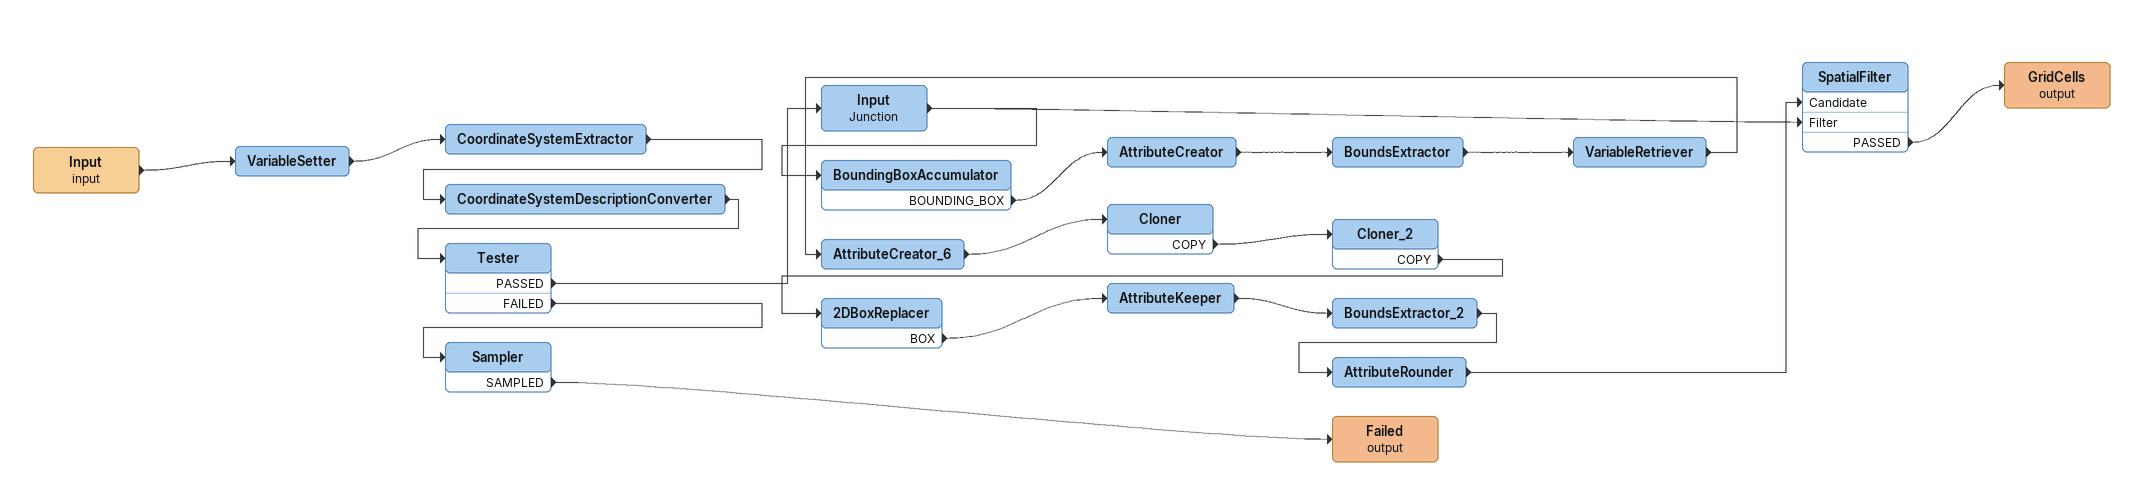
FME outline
Input (input)
    -> VariableSetter
VariableSetter
    -> CoordinateSystemExtractor
CoordinateSystemExtractor
    -> CoordinateSystemDescriptionConverter
CoordinateSystemDescriptionConverter
    -> Tester
Tester
    PASSED -> Input
    FAILED -> Sampler
Input: Junction
    -> SpatialFilter [Filter]
    -> BoundingBoxAccumulator
BoundingBoxAccumulator
    BOUNDING_BOX -> AttributeCreator
AttributeCreator
    -> BoundsExtractor
BoundsExtractor
    -> VariableRetriever
VariableRetriever
    -> AttributeCreator_6
AttributeCreator_6
    -> Cloner
Cloner
    COPY -> Cloner_2
Cloner_2
    COPY -> 2DBoxReplacer
2DBoxReplacer
    BOX -> AttributeKeeper
AttributeKeeper
    -> BoundsExtractor_2
BoundsExtractor_2
    -> AttributeRounder
AttributeRounder
    -> SpatialFilter [Candidate]
SpatialFilter
    PASSED -> GridCells (output)
GridCells (output)
Sampler
    SAMPLED -> Failed (output)
Failed (output)
